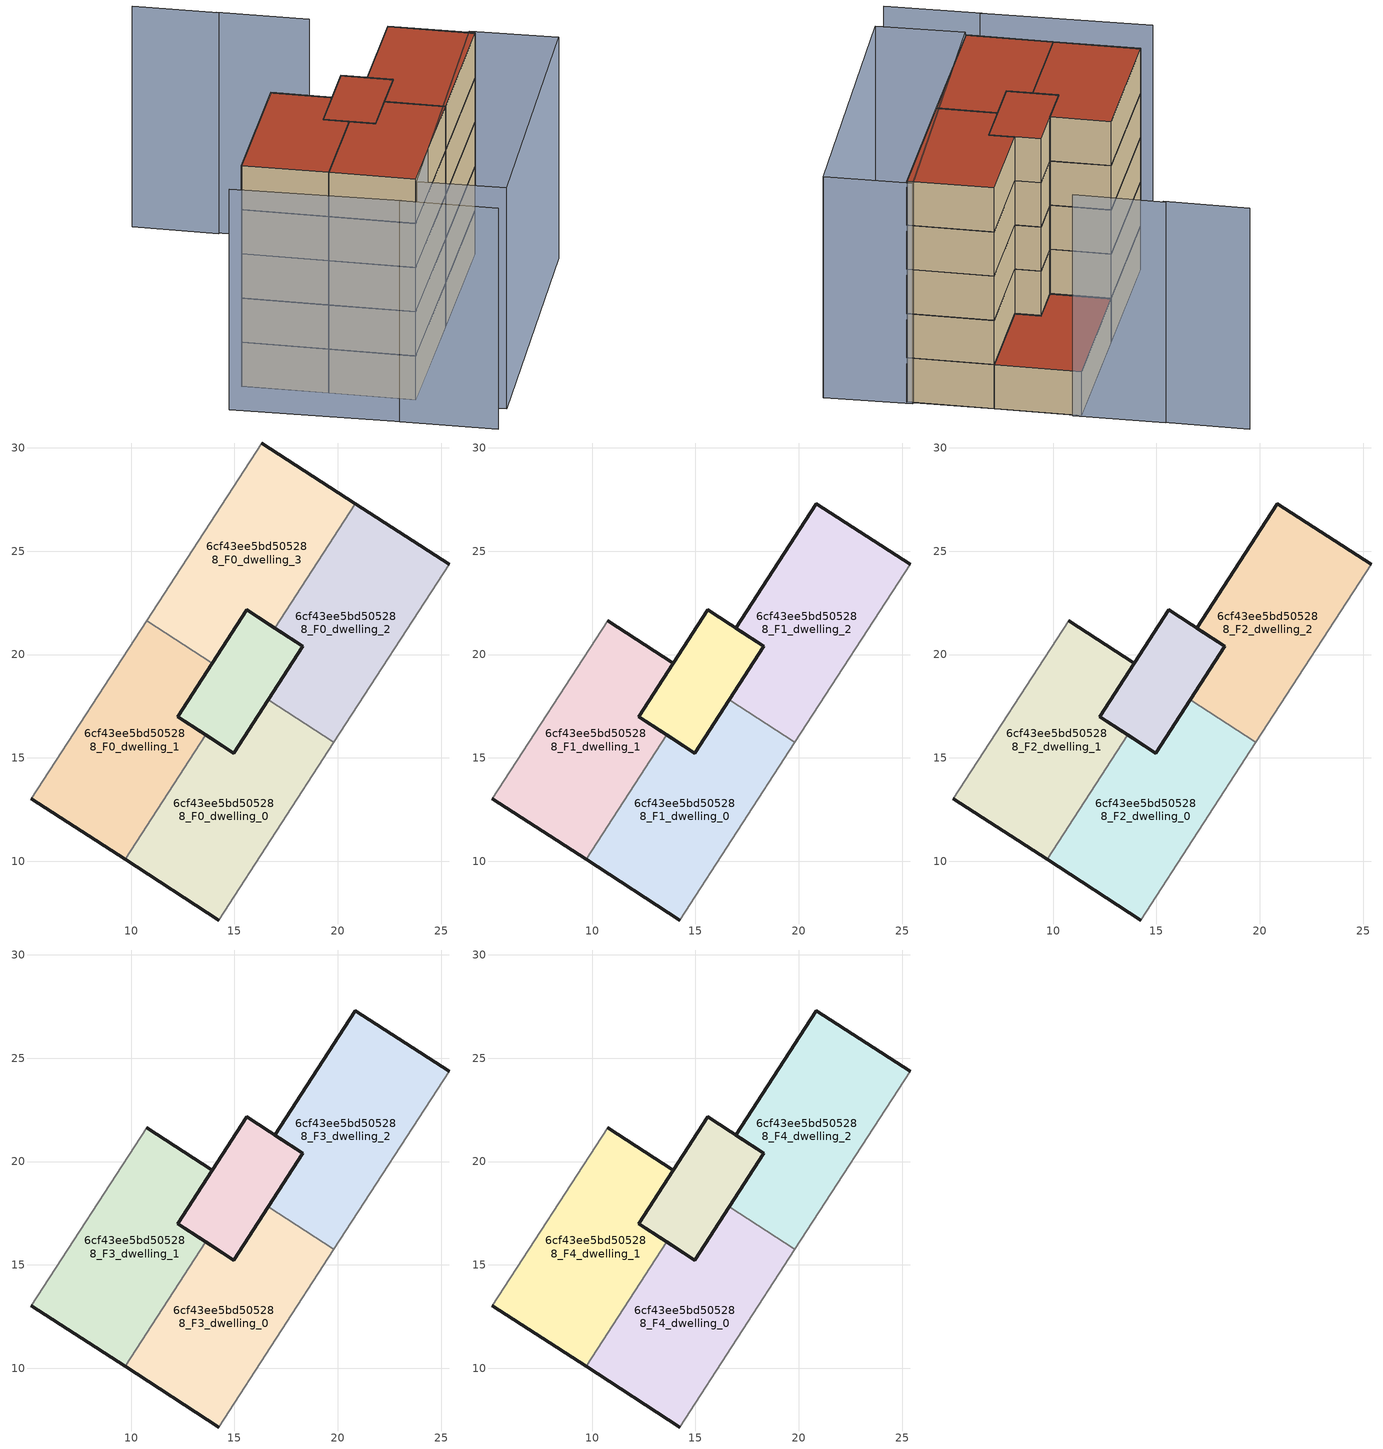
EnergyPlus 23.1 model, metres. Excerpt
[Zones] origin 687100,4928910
6cf43ee5bd505288_F0_dwelling_0
 floor ground (EU_floor_Construction): 14.24,7.15 19.81,15.76 16.64,17.81 14.97,15.23 13.61,16.11 9.71,10.08 z0
 wall outside (EU_wall_Construction): 14.24,7.15 9.71,10.08 / 13.61,16.11 14.97,15.23 16.64,17.81 z0:3
 wall to 6cf43ee5bd505288_F0_dwelling_2 (EU_wall_Construction): 16.64,17.81 19.81,15.76 z0:3
 wall adiabatic (EU_wall_Construction): 19.81,15.76 14.24,7.15 z0:3
 wall to 6cf43ee5bd505288_F0_dwelling_1 (EU_wall_Construction): 9.71,10.08 13.61,16.11 z0:3
6cf43ee5bd505288_F0_dwelling_1
 floor ground (EU_floor_Construction): 9.71,10.08 13.61,16.11 12.25,16.99 13.92,19.58 10.75,21.63 5.17,13.02 z0
 wall outside (EU_wall_Construction): 9.71,10.08 5.17,13.02 / 13.92,19.58 12.25,16.99 13.61,16.11 z0:3
 wall adiabatic (EU_wall_Construction): 5.17,13.02 10.75,21.63 z0:3
 wall to 6cf43ee5bd505288_F0_dwelling_3 (EU_wall_Construction): 10.75,21.63 13.92,19.58 z0:3
6cf43ee5bd505288_F0_dwelling_2
 floor ground (EU_floor_Construction): 19.81,15.76 25.39,24.37 20.85,27.3 16.95,21.28 18.31,20.4 16.64,17.81 z0
 wall outside (EU_wall_Construction): 16.64,17.81 18.31,20.4 16.95,21.28 / 20.85,27.3 25.39,24.37 z0:3
 wall to 6cf43ee5bd505288_F0_dwelling_3 (EU_wall_Construction): 16.95,21.28 20.85,27.3 z0:3
 wall adiabatic (EU_wall_Construction): 25.39,24.37 19.81,15.76 z0:3
6cf43ee5bd505288_F0_dwelling_3
 floor ground (EU_floor_Construction): 16.95,21.28 20.85,27.3 16.32,30.24 10.75,21.63 13.92,19.58 15.59,22.16 z0
 wall outside (EU_wall_Construction): 16.95,21.28 15.59,22.16 13.92,19.58 / 16.32,30.24 20.85,27.3 z0:3
 wall adiabatic (EU_wall_Construction): 10.75,21.63 16.32,30.24 z0:3
 roof outside (EU_roof_Construction): 20.85,27.3 16.95,21.28 15.59,22.16 13.92,19.58 10.75,21.63 16.32,30.24 z3
6cf43ee5bd505288_F0_circulation
 floor ground (EU_floor_Construction): 14.97,15.23 18.31,20.4 15.59,22.16 12.25,16.99 z0
 wall outside (EU_wall_Construction): 14.97,15.23 12.25,16.99 15.59,22.16 18.31,20.4 14.97,15.23 z0:3
6cf43ee5bd505288_F1_dwelling_0
 floor to 6cf43ee5bd505288_F0_dwelling_0 (EU_floor_Construction): 14.24,7.15 19.81,15.76 16.64,17.81 14.97,15.23 13.61,16.11 9.71,10.08 z3
 wall outside (EU_wall_Construction): 14.24,7.15 9.71,10.08 / 13.61,16.11 14.97,15.23 16.64,17.81 z3:6
 wall to 6cf43ee5bd505288_F1_dwelling_2 (EU_wall_Construction): 16.64,17.81 19.81,15.76 z3:6
 wall adiabatic (EU_wall_Construction): 19.81,15.76 14.24,7.15 z3:6
 wall to 6cf43ee5bd505288_F1_dwelling_1 (EU_wall_Construction): 9.71,10.08 13.61,16.11 z3:6
6cf43ee5bd505288_F1_dwelling_1
 floor to 6cf43ee5bd505288_F0_dwelling_1 (EU_floor_Construction): 9.71,10.08 13.61,16.11 12.25,16.99 13.92,19.58 10.75,21.63 5.17,13.02 z3
 wall outside (EU_wall_Construction): 9.71,10.08 5.17,13.02 / 10.75,21.63 13.92,19.58 12.25,16.99 13.61,16.11 z3:6
 wall adiabatic (EU_wall_Construction): 5.17,13.02 10.75,21.63 z3:6
6cf43ee5bd505288_F1_dwelling_2
 floor to 6cf43ee5bd505288_F0_dwelling_2 (EU_floor_Construction): 19.81,15.76 25.39,24.37 20.85,27.3 16.95,21.28 18.31,20.4 16.64,17.81 z3
 wall outside (EU_wall_Construction): 16.64,17.81 18.31,20.4 16.95,21.28 20.85,27.3 25.39,24.37 z3:6
 wall adiabatic (EU_wall_Construction): 25.39,24.37 19.81,15.76 z3:6
6cf43ee5bd505288_F1_circulation
 floor to 6cf43ee5bd505288_F0_circulation (EU_floor_Construction): 14.97,15.23 18.31,20.4 15.59,22.16 12.25,16.99 z3
 wall outside (EU_wall_Construction): 14.97,15.23 12.25,16.99 15.59,22.16 18.31,20.4 14.97,15.23 z3:6
6cf43ee5bd505288_F2_dwelling_0
 floor to 6cf43ee5bd505288_F1_dwelling_0 (EU_floor_Construction): 14.24,7.15 19.81,15.76 16.64,17.81 14.97,15.23 13.61,16.11 9.71,10.08 z6
 wall outside (EU_wall_Construction): 14.24,7.15 9.71,10.08 / 13.61,16.11 14.97,15.23 16.64,17.81 z6:9
 wall to 6cf43ee5bd505288_F2_dwelling_2 (EU_wall_Construction): 16.64,17.81 19.81,15.76 z6:9
 wall adiabatic (EU_wall_Construction): 19.81,15.76 14.24,7.15 z6:9
 wall to 6cf43ee5bd505288_F2_dwelling_1 (EU_wall_Construction): 9.71,10.08 13.61,16.11 z6:9
6cf43ee5bd505288_F2_dwelling_1
 floor to 6cf43ee5bd505288_F1_dwelling_1 (EU_floor_Construction): 9.71,10.08 13.61,16.11 12.25,16.99 13.92,19.58 10.75,21.63 5.17,13.02 z6
 wall outside (EU_wall_Construction): 9.71,10.08 5.17,13.02 / 10.75,21.63 13.92,19.58 12.25,16.99 13.61,16.11 z6:9
 wall adiabatic (EU_wall_Construction): 5.17,13.02 10.75,21.63 z6:9
6cf43ee5bd505288_F2_dwelling_2
 floor to 6cf43ee5bd505288_F1_dwelling_2 (EU_floor_Construction): 19.81,15.76 25.39,24.37 20.85,27.3 16.95,21.28 18.31,20.4 16.64,17.81 z6
 wall outside (EU_wall_Construction): 16.64,17.81 18.31,20.4 16.95,21.28 20.85,27.3 25.39,24.37 z6:9
 wall adiabatic (EU_wall_Construction): 25.39,24.37 19.81,15.76 z6:9
6cf43ee5bd505288_F2_circulation
 floor to 6cf43ee5bd505288_F1_circulation (EU_floor_Construction): 14.97,15.23 18.31,20.4 15.59,22.16 12.25,16.99 z6
 wall outside (EU_wall_Construction): 14.97,15.23 12.25,16.99 15.59,22.16 18.31,20.4 14.97,15.23 z6:9
6cf43ee5bd505288_F3_dwelling_0
 floor to 6cf43ee5bd505288_F2_dwelling_0 (EU_floor_Construction): 14.24,7.15 19.81,15.76 16.64,17.81 14.97,15.23 13.61,16.11 9.71,10.08 z9
 wall outside (EU_wall_Construction): 14.24,7.15 9.71,10.08 / 13.61,16.11 14.97,15.23 16.64,17.81 z9:12
 wall to 6cf43ee5bd505288_F3_dwelling_2 (EU_wall_Construction): 16.64,17.81 19.81,15.76 z9:12
 wall adiabatic (EU_wall_Construction): 19.81,15.76 14.24,7.15 z9:12
 wall to 6cf43ee5bd505288_F3_dwelling_1 (EU_wall_Construction): 9.71,10.08 13.61,16.11 z9:12
6cf43ee5bd505288_F3_dwelling_1
 floor to 6cf43ee5bd505288_F2_dwelling_1 (EU_floor_Construction): 9.71,10.08 13.61,16.11 12.25,16.99 13.92,19.58 10.75,21.63 5.17,13.02 z9
 wall outside (EU_wall_Construction): 9.71,10.08 5.17,13.02 / 10.75,21.63 13.92,19.58 12.25,16.99 13.61,16.11 z9:12
 wall adiabatic (EU_wall_Construction): 5.17,13.02 10.75,21.63 z9:12
6cf43ee5bd505288_F3_dwelling_2
 floor to 6cf43ee5bd505288_F2_dwelling_2 (EU_floor_Construction): 19.81,15.76 25.39,24.37 20.85,27.3 16.95,21.28 18.31,20.4 16.64,17.81 z9
 wall outside (EU_wall_Construction): 16.64,17.81 18.31,20.4 16.95,21.28 20.85,27.3 25.39,24.37 z9:12
 wall adiabatic (EU_wall_Construction): 25.39,24.37 19.81,15.76 z9:12
6cf43ee5bd505288_F3_circulation
 floor to 6cf43ee5bd505288_F2_circulation (EU_floor_Construction): 14.97,15.23 18.31,20.4 15.59,22.16 12.25,16.99 z9
 wall outside (EU_wall_Construction): 14.97,15.23 12.25,16.99 15.59,22.16 18.31,20.4 14.97,15.23 z9:12
6cf43ee5bd505288_F4_dwelling_0
 floor to 6cf43ee5bd505288_F3_dwelling_0 (EU_floor_Construction): 14.24,7.15 19.81,15.76 16.64,17.81 14.97,15.23 13.61,16.11 9.71,10.08 z12
 wall outside (EU_wall_Construction): 14.24,7.15 9.71,10.08 / 13.61,16.11 14.97,15.23 16.64,17.81 z12:15
 wall to 6cf43ee5bd505288_F4_dwelling_2 (EU_wall_Construction): 16.64,17.81 19.81,15.76 z12:15
 wall adiabatic (EU_wall_Construction): 19.81,15.76 14.24,7.15 z12:15
 wall to 6cf43ee5bd505288_F4_dwelling_1 (EU_wall_Construction): 9.71,10.08 13.61,16.11 z12:15
 roof outside (EU_roof_Construction): 19.81,15.76 14.24,7.15 9.71,10.08 13.61,16.11 14.97,15.23 16.64,17.81 z15
6cf43ee5bd505288_F4_dwelling_1
 floor to 6cf43ee5bd505288_F3_dwelling_1 (EU_floor_Construction): 9.71,10.08 13.61,16.11 12.25,16.99 13.92,19.58 10.75,21.63 5.17,13.02 z12
 wall outside (EU_wall_Construction): 9.71,10.08 5.17,13.02 / 10.75,21.63 13.92,19.58 12.25,16.99 13.61,16.11 z12:15
 wall adiabatic (EU_wall_Construction): 5.17,13.02 10.75,21.63 z12:15
 roof outside (EU_roof_Construction): 13.92,19.58 12.25,16.99 13.61,16.11 9.71,10.08 5.17,13.02 10.75,21.63 z15
6cf43ee5bd505288_F4_dwelling_2
 floor to 6cf43ee5bd505288_F3_dwelling_2 (EU_floor_Construction): 19.81,15.76 25.39,24.37 20.85,27.3 16.95,21.28 18.31,20.4 16.64,17.81 z12
 wall outside (EU_wall_Construction): 16.64,17.81 18.31,20.4 16.95,21.28 20.85,27.3 25.39,24.37 z12:15
 wall adiabatic (EU_wall_Construction): 25.39,24.37 19.81,15.76 z12:15
 roof outside (EU_roof_Construction): 25.39,24.37 19.81,15.76 16.64,17.81 18.31,20.4 16.95,21.28 20.85,27.3 z15
6cf43ee5bd505288_F4_circulation
 floor to 6cf43ee5bd505288_F3_circulation (EU_floor_Construction): 14.97,15.23 18.31,20.4 15.59,22.16 12.25,16.99 z12
 wall outside (EU_wall_Construction): 14.97,15.23 12.25,16.99 15.59,22.16 18.31,20.4 14.97,15.23 z12:15
 roof outside (EU_roof_Construction): 18.31,20.4 14.97,15.23 12.25,16.99 15.59,22.16 z15
shading: 12.18,4.83 17.33,1.55 / 3.23,10.33 12.28,4.77 / 11.99,33.14 16.79,30.01 / 7.58,35.9 12.07,32.97 / 14.15,6.81 25.15,24.76 / 25.15,24.76 29.87,21.87 / 29.87,21.87 18.86,3.92 / 18.86,3.92 14.15,6.81 z0:15
[Building]
EU S2 Campaign: North Axis=0; Terrain=City; Solar Distribution=FullExterior
[Site:Location]
Bologna: Latitude=44.5; Longitude=11.25; Time Zone=1; Elevation=37
[SizingPeriod:WeatherFileDays]
AnnualSizingPeriod: Begin Month=1; Begin Day of Month=1; End Month=12; End Day of Month=31; Day of Week for Start Day=Monday; Use Weather File Daylight Saving Period=No; Use Weather File Rain and Snow Indicators=No
[MATERIAL]
EU_InternalMass_Material: Roughness=MediumRough; Thickness=0.1; Conductivity=1; Density=1800; Specific Heat=900; Thermal Absorptance=0.9; Solar Absorptance=0.7; Visible Absorptance=0.7
[MATERIAL:NOMASS] Roughness=MediumRough; Thermal Absorptance=0.9; Solar Absorptance=0.7; Visible Absorptance=0.7
Name | Thermal Resistance
EU_wall_NoMass | 0.905828
EU_roof_NoMass | 0.37593
EU_floor_NoMass | 0.67114
[CONSTRUCTION]
EU_wall_Construction: EU_wall_NoMass
EU_roof_Construction: EU_roof_NoMass
EU_floor_Construction: EU_floor_NoMass
EU_InternalMass_Construction: EU_InternalMass_Material
[ZONE] Type=1; Multiplier=1; Ceiling Height=autocalculate; Floor Area=autocalculate; Part of Total Floor Area=Yes
Name | Volume
6cf43ee5bd505288_F0_dwelling_0; 6cf43ee5bd505288_F1_dwelling_0; 6cf43ee5bd505288_F2_dwelling_0; 6cf43ee5bd505288_F3_dwelling_0; 6cf43ee5bd505288_F4_dwelling_0 | 151.197
6cf43ee5bd505288_F0_dwelling_1; 6cf43ee5bd505288_F1_dwelling_1; 6cf43ee5bd505288_F2_dwelling_1; 6cf43ee5bd505288_F3_dwelling_1; 6cf43ee5bd505288_F4_dwelling_1 | 151.205
6cf43ee5bd505288_F0_dwelling_2; 6cf43ee5bd505288_F1_dwelling_2; 6cf43ee5bd505288_F2_dwelling_2; 6cf43ee5bd505288_F3_dwelling_2; 6cf43ee5bd505288_F4_dwelling_2 | 151.209
6cf43ee5bd505288_F0_dwelling_3 | 151.211
6cf43ee5bd505288_F0_circulation; 6cf43ee5bd505288_F1_circulation; 6cf43ee5bd505288_F2_circulation; 6cf43ee5bd505288_F3_circulation; 6cf43ee5bd505288_F4_circulation | 59.8264
[INTERNALMASS] Construction=EU_InternalMass_Construction
Name | Zone or ZoneList | Surface Area
6cf43ee5bd505288_F0_dwelling_0_EU_InternalMass | 6cf43ee5bd505288_F0_dwelling_0 | 50.4022
6cf43ee5bd505288_F0_dwelling_1_EU_InternalMass | 6cf43ee5bd505288_F0_dwelling_1 | 50.4022
6cf43ee5bd505288_F0_dwelling_2_EU_InternalMass | 6cf43ee5bd505288_F0_dwelling_2 | 50.4022
6cf43ee5bd505288_F0_dwelling_3_EU_InternalMass | 6cf43ee5bd505288_F0_dwelling_3 | 50.4022
6cf43ee5bd505288_F1_dwelling_0_EU_InternalMass | 6cf43ee5bd505288_F1_dwelling_0 | 100.804
6cf43ee5bd505288_F1_dwelling_1_EU_InternalMass | 6cf43ee5bd505288_F1_dwelling_1 | 50.4022
6cf43ee5bd505288_F1_dwelling_2_EU_InternalMass | 6cf43ee5bd505288_F1_dwelling_2 | 50.4022
6cf43ee5bd505288_F2_dwelling_0_EU_InternalMass | 6cf43ee5bd505288_F2_dwelling_0 | 100.804
6cf43ee5bd505288_F2_dwelling_1_EU_InternalMass | 6cf43ee5bd505288_F2_dwelling_1 | 50.4022
6cf43ee5bd505288_F2_dwelling_2_EU_InternalMass | 6cf43ee5bd505288_F2_dwelling_2 | 50.4022
6cf43ee5bd505288_F3_dwelling_0_EU_InternalMass | 6cf43ee5bd505288_F3_dwelling_0 | 100.804
6cf43ee5bd505288_F3_dwelling_1_EU_InternalMass | 6cf43ee5bd505288_F3_dwelling_1 | 50.4022
6cf43ee5bd505288_F3_dwelling_2_EU_InternalMass | 6cf43ee5bd505288_F3_dwelling_2 | 50.4022
6cf43ee5bd505288_F4_dwelling_0_EU_InternalMass | 6cf43ee5bd505288_F4_dwelling_0 | 100.804
6cf43ee5bd505288_F4_dwelling_1_EU_InternalMass | 6cf43ee5bd505288_F4_dwelling_1 | 50.4022
6cf43ee5bd505288_F4_dwelling_2_EU_InternalMass | 6cf43ee5bd505288_F4_dwelling_2 | 50.4022
[OTHEREQUIPMENT] Fuel Type=Electricity; Design Level Calculation Method=Watts/Area; Power per Zone Floor Area=1; Fraction Latent=0; Fraction Radiant=0; Fraction Lost=0; Carbon Dioxide Generation Rate=0; EndUse Subcategory=EU_Step8_InternalGains
Name | Zone or ZoneList or Space or SpaceList | Schedule
EU_Step8_InternalGain_6cf43ee5bd505288_F0_dwelling_0_f000 | 6cf43ee5bd505288_F0_dwelling_0 | EU_Step8_GainSchedule_6cf43ee5bd505288_F0_dwelling_0_f000
EU_Step8_InternalGain_6cf43ee5bd505288_F0_dwelling_1_f000 | 6cf43ee5bd505288_F0_dwelling_1 | EU_Step8_GainSchedule_6cf43ee5bd505288_F0_dwelling_1_f000
EU_Step8_InternalGain_6cf43ee5bd505288_F0_dwelling_2_f000 | 6cf43ee5bd505288_F0_dwelling_2 | EU_Step8_GainSchedule_6cf43ee5bd505288_F0_dwelling_2_f000
EU_Step8_InternalGain_6cf43ee5bd505288_F0_dwelling_3_f000 | 6cf43ee5bd505288_F0_dwelling_3 | EU_Step8_GainSchedule_6cf43ee5bd505288_F0_dwelling_3_f000
EU_Step8_InternalGain_6cf43ee5bd505288_F1_dwelling_0_f000 | 6cf43ee5bd505288_F1_dwelling_0 | EU_Step8_GainSchedule_6cf43ee5bd505288_F1_dwelling_0_f000
EU_Step8_InternalGain_6cf43ee5bd505288_F1_dwelling_1_f000 | 6cf43ee5bd505288_F1_dwelling_1 | EU_Step8_GainSchedule_6cf43ee5bd505288_F1_dwelling_1_f000
EU_Step8_InternalGain_6cf43ee5bd505288_F1_dwelling_2_f000 | 6cf43ee5bd505288_F1_dwelling_2 | EU_Step8_GainSchedule_6cf43ee5bd505288_F1_dwelling_2_f000
EU_Step8_InternalGain_6cf43ee5bd505288_F2_dwelling_0_f000 | 6cf43ee5bd505288_F2_dwelling_0 | EU_Step8_GainSchedule_6cf43ee5bd505288_F2_dwelling_0_f000
EU_Step8_InternalGain_6cf43ee5bd505288_F2_dwelling_1_f000 | 6cf43ee5bd505288_F2_dwelling_1 | EU_Step8_GainSchedule_6cf43ee5bd505288_F2_dwelling_1_f000
EU_Step8_InternalGain_6cf43ee5bd505288_F2_dwelling_2_f000 | 6cf43ee5bd505288_F2_dwelling_2 | EU_Step8_GainSchedule_6cf43ee5bd505288_F2_dwelling_2_f000
EU_Step8_InternalGain_6cf43ee5bd505288_F3_dwelling_0_f000 | 6cf43ee5bd505288_F3_dwelling_0 | EU_Step8_GainSchedule_6cf43ee5bd505288_F3_dwelling_0_f000
EU_Step8_InternalGain_6cf43ee5bd505288_F3_dwelling_1_f000 | 6cf43ee5bd505288_F3_dwelling_1 | EU_Step8_GainSchedule_6cf43ee5bd505288_F3_dwelling_1_f000
EU_Step8_InternalGain_6cf43ee5bd505288_F3_dwelling_2_f000 | 6cf43ee5bd505288_F3_dwelling_2 | EU_Step8_GainSchedule_6cf43ee5bd505288_F3_dwelling_2_f000
EU_Step8_InternalGain_6cf43ee5bd505288_F4_dwelling_0_f000 | 6cf43ee5bd505288_F4_dwelling_0 | EU_Step8_GainSchedule_6cf43ee5bd505288_F4_dwelling_0_f000
EU_Step8_InternalGain_6cf43ee5bd505288_F4_dwelling_1_f000 | 6cf43ee5bd505288_F4_dwelling_1 | EU_Step8_GainSchedule_6cf43ee5bd505288_F4_dwelling_1_f000
EU_Step8_InternalGain_6cf43ee5bd505288_F4_dwelling_2_f000 | 6cf43ee5bd505288_F4_dwelling_2 | EU_Step8_GainSchedule_6cf43ee5bd505288_F4_dwelling_2_f000
[ZONEINFILTRATION:DESIGNFLOWRATE] Schedule=EU_AlwaysOn; Design Flow Rate Calculation Method=Flow/Area; Flow Rate per Floor Area=0.0005; Constant Term Coefficient=1; Temperature Term Coefficient=0; Velocity Term Coefficient=0; Velocity Squared Term Coefficient=0
Name | Zone or ZoneList or Space or SpaceList
EU_Circulation_Infiltration_6cf43ee5bd505288_F0_circulation | 6cf43ee5bd505288_F0_circulation
EU_Circulation_Infiltration_6cf43ee5bd505288_F1_circulation | 6cf43ee5bd505288_F1_circulation
EU_Circulation_Infiltration_6cf43ee5bd505288_F2_circulation | 6cf43ee5bd505288_F2_circulation
EU_Circulation_Infiltration_6cf43ee5bd505288_F3_circulation | 6cf43ee5bd505288_F3_circulation
EU_Circulation_Infiltration_6cf43ee5bd505288_F4_circulation | 6cf43ee5bd505288_F4_circulation
[ZONEVENTILATION:DESIGNFLOWRATE] Schedule=EU_AlwaysOn; Design Flow Rate Calculation Method=AirChanges/Hour; Air Changes per Hour=0.73129; Ventilation Type=Natural; Fan Pressure Rise=0; Fan Total Efficiency=1; Constant Term Coefficient=1; Temperature Term Coefficient=0; Velocity Term Coefficient=0; Velocity Squared Term Coefficient=0; Minimum Indoor Temperature=-100; Maximum Indoor Temperature=100; Delta Temperature=-100; Minimum Outdoor Temperature=-100; Maximum Outdoor Temperature=100; Maximum Wind Speed=40
Name | Zone or ZoneList or Space or SpaceList
EU_ConstantAir_6cf43ee5bd505288_F0_dwelling_0 | 6cf43ee5bd505288_F0_dwelling_0
EU_ConstantAir_6cf43ee5bd505288_F0_dwelling_1 | 6cf43ee5bd505288_F0_dwelling_1
EU_ConstantAir_6cf43ee5bd505288_F0_dwelling_2 | 6cf43ee5bd505288_F0_dwelling_2
EU_ConstantAir_6cf43ee5bd505288_F0_dwelling_3 | 6cf43ee5bd505288_F0_dwelling_3
EU_ConstantAir_6cf43ee5bd505288_F1_dwelling_0 | 6cf43ee5bd505288_F1_dwelling_0
EU_ConstantAir_6cf43ee5bd505288_F1_dwelling_1 | 6cf43ee5bd505288_F1_dwelling_1
EU_ConstantAir_6cf43ee5bd505288_F1_dwelling_2 | 6cf43ee5bd505288_F1_dwelling_2
EU_ConstantAir_6cf43ee5bd505288_F2_dwelling_0 | 6cf43ee5bd505288_F2_dwelling_0
EU_ConstantAir_6cf43ee5bd505288_F2_dwelling_1 | 6cf43ee5bd505288_F2_dwelling_1
EU_ConstantAir_6cf43ee5bd505288_F2_dwelling_2 | 6cf43ee5bd505288_F2_dwelling_2
EU_ConstantAir_6cf43ee5bd505288_F3_dwelling_0 | 6cf43ee5bd505288_F3_dwelling_0
EU_ConstantAir_6cf43ee5bd505288_F3_dwelling_1 | 6cf43ee5bd505288_F3_dwelling_1
EU_ConstantAir_6cf43ee5bd505288_F3_dwelling_2 | 6cf43ee5bd505288_F3_dwelling_2
EU_ConstantAir_6cf43ee5bd505288_F4_dwelling_0 | 6cf43ee5bd505288_F4_dwelling_0
EU_ConstantAir_6cf43ee5bd505288_F4_dwelling_1 | 6cf43ee5bd505288_F4_dwelling_1
EU_ConstantAir_6cf43ee5bd505288_F4_dwelling_2 | 6cf43ee5bd505288_F4_dwelling_2
[HVACTEMPLATE:THERMOSTAT] Constant Heating Setpoint=20; Constant Cooling Setpoint=50
EU_HeatOnly_6cf43ee5bd505288_F0_dwelling_0; EU_HeatOnly_6cf43ee5bd505288_F0_dwelling_1; EU_HeatOnly_6cf43ee5bd505288_F0_dwelling_2; EU_HeatOnly_6cf43ee5bd505288_F0_dwelling_3; EU_HeatOnly_6cf43ee5bd505288_F1_dwelling_0; EU_HeatOnly_6cf43ee5bd505288_F1_dwelling_1; EU_HeatOnly_6cf43ee5bd505288_F1_dwelling_2; EU_HeatOnly_6cf43ee5bd505288_F2_dwelling_0; EU_HeatOnly_6cf43ee5bd505288_F2_dwelling_1; EU_HeatOnly_6cf43ee5bd505288_F2_dwelling_2; EU_HeatOnly_6cf43ee5bd505288_F3_dwelling_0; EU_HeatOnly_6cf43ee5bd505288_F3_dwelling_1; EU_HeatOnly_6cf43ee5bd505288_F3_dwelling_2; EU_HeatOnly_6cf43ee5bd505288_F4_dwelling_0; EU_HeatOnly_6cf43ee5bd505288_F4_dwelling_1; EU_HeatOnly_6cf43ee5bd505288_F4_dwelling_2
[HVACTEMPLATE:ZONE:IDEALLOADSAIRSYSTEM] System Availability Schedule=EU_AlwaysOn; Maximum Heating Supply Air Temperature=50; Minimum Cooling Supply Air Temperature=13; Maximum Heating Supply Air Humidity Ratio=0.0156; Minimum Cooling Supply Air Humidity Ratio=0.0077; Heating Limit=NoLimit; Cooling Limit=NoLimit; Heating Availability Schedule=EU_AlwaysOn; Cooling Availability Schedule=EU_CoolingOff; Dehumidification Control Type=ConstantSensibleHeatRatio; Cooling Sensible Heat Ratio=0.7; Dehumidification Setpoint=60; Humidification Control Type=None; Humidification Setpoint=30; Outdoor Air Method=None; Outdoor Air Flow Rate per Person=0.00944; Outdoor Air Flow Rate per Zone Floor Area=0; Outdoor Air Flow Rate per Zone=0; Demand Controlled Ventilation Type=None; Outdoor Air Economizer Type=NoEconomizer; Heat Recovery Type=None; Sensible Heat Recovery Effectiveness=0.7; Latent Heat Recovery Effectiveness=0.65
Name | Template Thermostat
6cf43ee5bd505288_F0_dwelling_0 | EU_HeatOnly_6cf43ee5bd505288_F0_dwelling_0
6cf43ee5bd505288_F0_dwelling_1 | EU_HeatOnly_6cf43ee5bd505288_F0_dwelling_1
6cf43ee5bd505288_F0_dwelling_2 | EU_HeatOnly_6cf43ee5bd505288_F0_dwelling_2
6cf43ee5bd505288_F0_dwelling_3 | EU_HeatOnly_6cf43ee5bd505288_F0_dwelling_3
6cf43ee5bd505288_F1_dwelling_0 | EU_HeatOnly_6cf43ee5bd505288_F1_dwelling_0
6cf43ee5bd505288_F1_dwelling_1 | EU_HeatOnly_6cf43ee5bd505288_F1_dwelling_1
6cf43ee5bd505288_F1_dwelling_2 | EU_HeatOnly_6cf43ee5bd505288_F1_dwelling_2
6cf43ee5bd505288_F2_dwelling_0 | EU_HeatOnly_6cf43ee5bd505288_F2_dwelling_0
6cf43ee5bd505288_F2_dwelling_1 | EU_HeatOnly_6cf43ee5bd505288_F2_dwelling_1
6cf43ee5bd505288_F2_dwelling_2 | EU_HeatOnly_6cf43ee5bd505288_F2_dwelling_2
6cf43ee5bd505288_F3_dwelling_0 | EU_HeatOnly_6cf43ee5bd505288_F3_dwelling_0
6cf43ee5bd505288_F3_dwelling_1 | EU_HeatOnly_6cf43ee5bd505288_F3_dwelling_1
6cf43ee5bd505288_F3_dwelling_2 | EU_HeatOnly_6cf43ee5bd505288_F3_dwelling_2
6cf43ee5bd505288_F4_dwelling_0 | EU_HeatOnly_6cf43ee5bd505288_F4_dwelling_0
6cf43ee5bd505288_F4_dwelling_1 | EU_HeatOnly_6cf43ee5bd505288_F4_dwelling_1
6cf43ee5bd505288_F4_dwelling_2 | EU_HeatOnly_6cf43ee5bd505288_F4_dwelling_2
[SIZING:ZONE] Zone Cooling Design Supply Air Temperature Input Method=SupplyAirTemperature; Zone Cooling Design Supply Air Temperature=13; Zone Heating Design Supply Air Temperature Input Method=SupplyAirTemperature; Zone Heating Design Supply Air Temperature=50; Zone Cooling Design Supply Air Humidity Ratio=0.008; Zone Heating Design Supply Air Humidity Ratio=0.008; Cooling Design Air Flow Method=DesignDay; Cooling Design Air Flow Rate=0; Cooling Minimum Air Flow per Zone Floor Area=0.000762; Cooling Minimum Air Flow=0; Cooling Minimum Air Flow Fraction=0.2; Heating Design Air Flow Method=DesignDay; Heating Design Air Flow Rate=0; Heating Maximum Air Flow per Zone Floor Area=0.002032; Heating Maximum Air Flow=0.141576; Heating Maximum Air Flow Fraction=0.3; Account for Dedicated Outdoor Air System=No; Dedicated Outdoor Air System Control Strategy=NeutralSupplyAir; Dedicated Outdoor Air Low Setpoint Temperature for Design=autosize; Dedicated Outdoor Air High Setpoint Temperature for Design=autosize; Zone Load Sizing Method=Sensible Load Only No Latent Load; Zone Latent Cooling Design Supply Air Humidity Ratio Input Method=HumidityRatioDifference; Zone Cooling Design Supply Air Humidity Ratio Difference=0.005; Zone Latent Heating Design Supply Air Humidity Ratio Input Method=HumidityRatioDifference; Zone Humidification Design Supply Air Humidity Ratio Difference=0.005
6cf43ee5bd505288_F0_dwelling_0; 6cf43ee5bd505288_F0_dwelling_1; 6cf43ee5bd505288_F0_dwelling_2; 6cf43ee5bd505288_F0_dwelling_3; 6cf43ee5bd505288_F1_dwelling_0; 6cf43ee5bd505288_F1_dwelling_1; 6cf43ee5bd505288_F1_dwelling_2; 6cf43ee5bd505288_F2_dwelling_0; 6cf43ee5bd505288_F2_dwelling_1; 6cf43ee5bd505288_F2_dwelling_2; 6cf43ee5bd505288_F3_dwelling_0; 6cf43ee5bd505288_F3_dwelling_1; 6cf43ee5bd505288_F3_dwelling_2; 6cf43ee5bd505288_F4_dwelling_0; 6cf43ee5bd505288_F4_dwelling_1; 6cf43ee5bd505288_F4_dwelling_2
[SCHEDULE:CONSTANT]
Name | Hourly Value
EU_AlwaysOn | 1
EU_CoolingOff | 0
[SCHEDULE:FILE] Column Number=1; Rows to Skip at Top=0; Number of Hours of Data=8760; Column Separator=Comma; Interpolate to Timestep=No; Minutes per Item=60; Adjust Schedule for Daylight Savings=Yes
Name | File
EU_Step8_GainSchedule_6cf43ee5bd505288_F0_dwelling_0_f000 | ../../schedules/6cf43ee5bd505288/6cf43ee5bd505288_F0_dwelling_0_f000_gain.csv
EU_Step8_GainSchedule_6cf43ee5bd505288_F0_dwelling_1_f000 | ../../schedules/6cf43ee5bd505288/6cf43ee5bd505288_F0_dwelling_1_f000_gain.csv
EU_Step8_GainSchedule_6cf43ee5bd505288_F0_dwelling_2_f000 | ../../schedules/6cf43ee5bd505288/6cf43ee5bd505288_F0_dwelling_2_f000_gain.csv
EU_Step8_GainSchedule_6cf43ee5bd505288_F0_dwelling_3_f000 | ../../schedules/6cf43ee5bd505288/6cf43ee5bd505288_F0_dwelling_3_f000_gain.csv
EU_Step8_GainSchedule_6cf43ee5bd505288_F1_dwelling_0_f000 | ../../schedules/6cf43ee5bd505288/6cf43ee5bd505288_F1_dwelling_0_f000_gain.csv
EU_Step8_GainSchedule_6cf43ee5bd505288_F1_dwelling_1_f000 | ../../schedules/6cf43ee5bd505288/6cf43ee5bd505288_F1_dwelling_1_f000_gain.csv
EU_Step8_GainSchedule_6cf43ee5bd505288_F1_dwelling_2_f000 | ../../schedules/6cf43ee5bd505288/6cf43ee5bd505288_F1_dwelling_2_f000_gain.csv
EU_Step8_GainSchedule_6cf43ee5bd505288_F2_dwelling_0_f000 | ../../schedules/6cf43ee5bd505288/6cf43ee5bd505288_F2_dwelling_0_f000_gain.csv
EU_Step8_GainSchedule_6cf43ee5bd505288_F2_dwelling_1_f000 | ../../schedules/6cf43ee5bd505288/6cf43ee5bd505288_F2_dwelling_1_f000_gain.csv
EU_Step8_GainSchedule_6cf43ee5bd505288_F2_dwelling_2_f000 | ../../schedules/6cf43ee5bd505288/6cf43ee5bd505288_F2_dwelling_2_f000_gain.csv
EU_Step8_GainSchedule_6cf43ee5bd505288_F3_dwelling_0_f000 | ../../schedules/6cf43ee5bd505288/6cf43ee5bd505288_F3_dwelling_0_f000_gain.csv
EU_Step8_GainSchedule_6cf43ee5bd505288_F3_dwelling_1_f000 | ../../schedules/6cf43ee5bd505288/6cf43ee5bd505288_F3_dwelling_1_f000_gain.csv
EU_Step8_GainSchedule_6cf43ee5bd505288_F3_dwelling_2_f000 | ../../schedules/6cf43ee5bd505288/6cf43ee5bd505288_F3_dwelling_2_f000_gain.csv
EU_Step8_GainSchedule_6cf43ee5bd505288_F4_dwelling_0_f000 | ../../schedules/6cf43ee5bd505288/6cf43ee5bd505288_F4_dwelling_0_f000_gain.csv
EU_Step8_GainSchedule_6cf43ee5bd505288_F4_dwelling_1_f000 | ../../schedules/6cf43ee5bd505288/6cf43ee5bd505288_F4_dwelling_1_f000_gain.csv
EU_Step8_GainSchedule_6cf43ee5bd505288_F4_dwelling_2_f000 | ../../schedules/6cf43ee5bd505288/6cf43ee5bd505288_F4_dwelling_2_f000_gain.csv
